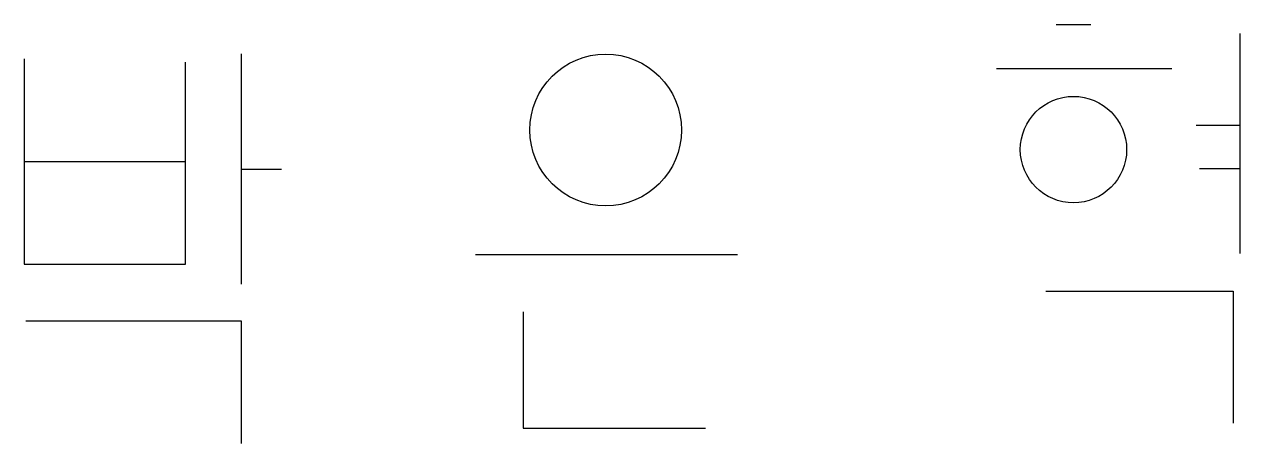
# Model space of a CAD drawing. Header units: millimetres. Extents: x 14 to 143, y 4 to 48.
import ezdxf

# ---------------------------------------------------------------- set-up
doc = ezdxf.new("R2010")
doc.units = ezdxf.units.MM

msp = doc.modelspace()

# ---------------------------------------------------------------- linework, layer by layer
for p, q in [((123.38, 48.08), (127.03, 48.08)), ((142.87, 47.12), (142.87, 23.74)), ((13.71, 44.42), (13.71, 22.6)), ((30.85, 22.6), (30.85, 44.07)), ((36.77, 44.94), (36.77, 20.51)), ((117.02, 43.39), (135.64, 43.39)), ((138.25, 37.39), (142.87, 37.39)), ((13.71, 33.51), (30.85, 33.51)), ((36.77, 32.72), (41.03, 32.72)), ((138.6, 32.78), (142.87, 32.78)), ((61.66, 23.64), (89.5, 23.64)), ((13.71, 22.6), (30.85, 22.6)), ((122.25, 19.74), (142.17, 19.74)), ((142.17, 19.74), (142.17, 5.74)), ((66.71, 17.56), (66.71, 5.21)), ((13.88, 16.6), (36.77, 16.6)), ((36.77, 16.6), (36.77, 3.56)), ((66.71, 5.21), (86.11, 5.21))]:
    msp.add_line(p, q)
for centre, radius in [((75.49, 36.86), 8.06), ((125.2, 34.78), 5.65)]:
    msp.add_circle(centre, radius)

doc.saveas('drawing.dxf')
